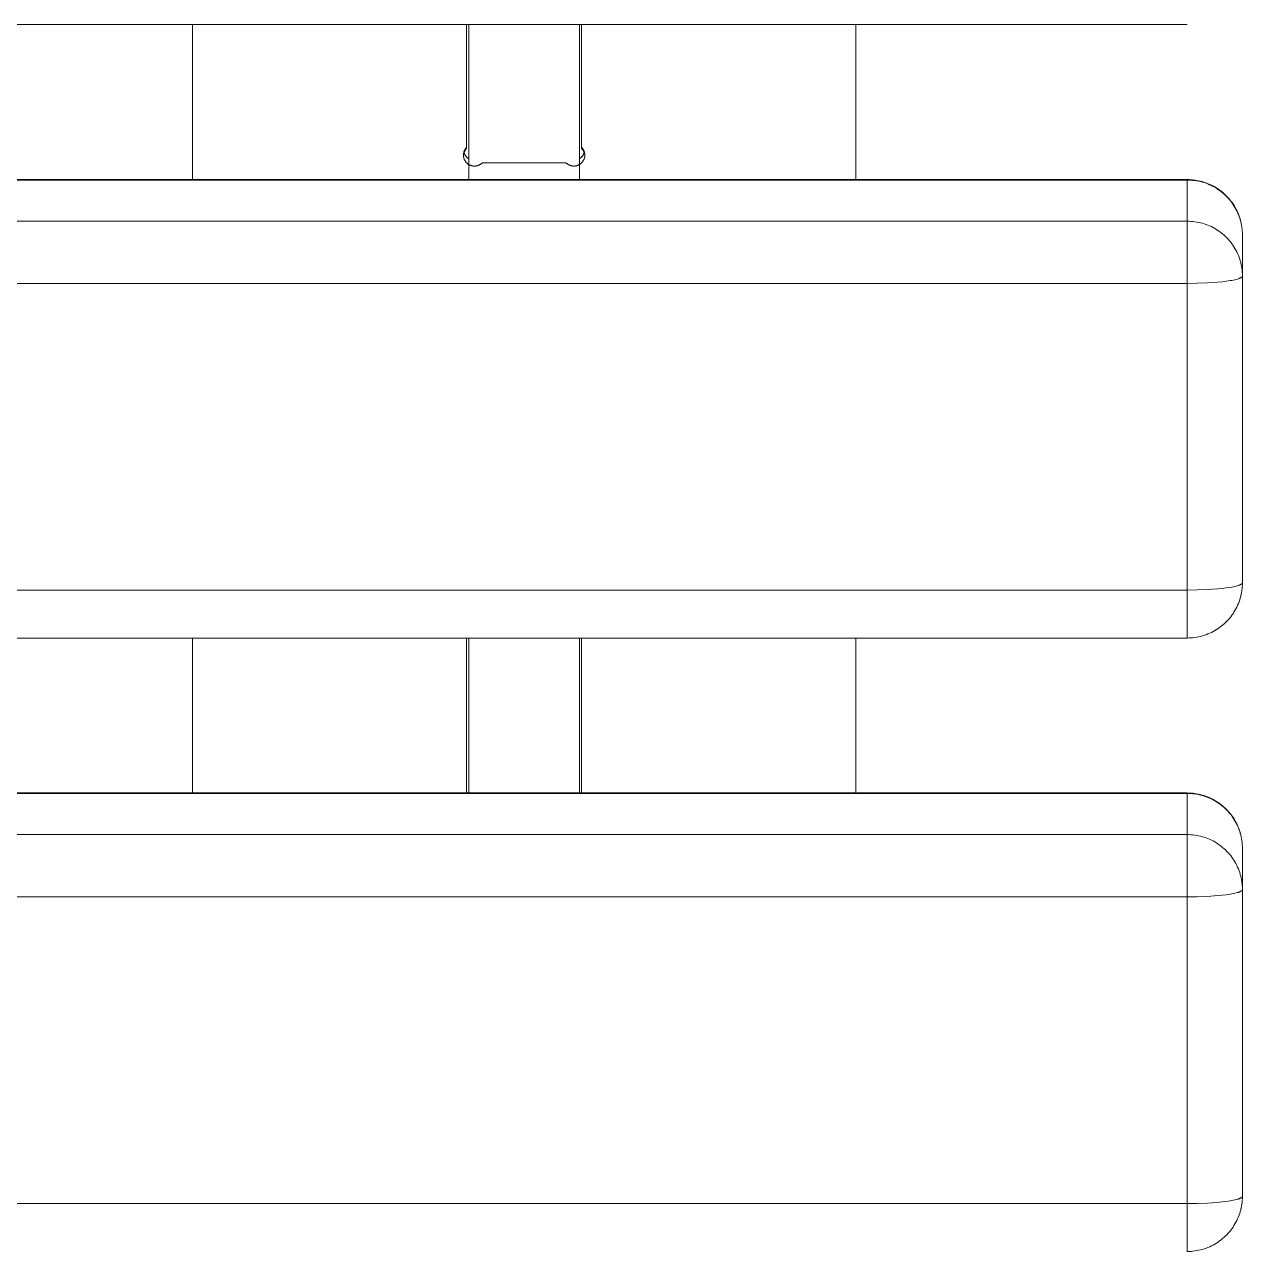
# Model space of a CAD drawing. Header units: millimetres. Extents: x -30 to 4992, y -440 to 3111.
# Drawn here: x 1832.8 to 1943, y 2796.9 to 2907.9 of the extents above; entities that cross this region are included whole.
import ezdxf

# ---------------------------------------------------------------- set-up
doc = ezdxf.new("R2010")
doc.units = ezdxf.units.MM
doc.layers.add('ZANO_R', color=7, linetype='Continuous', lineweight=0)

msp = doc.modelspace()

# ---------------------------------------------------------------- linework, layer by layer
at = {"layer": 'ZANO_R'}
for p, q in [((1938.02, 2907.9), (148.02, 2907.9)), ((1848.02, 2893.87), (1848.02, 2907.9)), ((1872.82, 2907.9), (1872.82, 2896.78)), ((1873.02, 2893.87), (1873.02, 2907.9)), ((1883.02, 2893.87), (1883.02, 2907.9)), ((1883.22, 2896.78), (1883.22, 2907.9)), ((1908.02, 2907.9), (1908.02, 2893.87)), ((1872.53, 2896.14), (1872.52, 2896.1)), ((1872.54, 2896.24), (1872.53, 2896.21)), ((1872.53, 2896.21), (1872.53, 2896.17)), ((1872.53, 2896.17), (1872.53, 2896.14)), ((1872.55, 2896.31), (1872.54, 2896.27)), ((1872.54, 2896.27), (1872.54, 2896.24)), ((1872.56, 2896.34), (1872.55, 2896.31)), ((1872.57, 2896.37), (1872.56, 2896.34)), ((1872.56, 2896.35), (1872.57, 2896.32)), ((1872.58, 2896.41), (1872.57, 2896.37)), ((1872.57, 2896.32), (1872.58, 2896.28)), ((1872.59, 2896.44), (1872.58, 2896.41)), ((1872.59, 2896.33), (1872.58, 2896.3)), ((1872.58, 2896.28), (1872.59, 2896.25)), ((1872.6, 2896.47), (1872.59, 2896.44)), ((1872.6, 2896.36), (1872.59, 2896.33)), ((1872.59, 2896.25), (1872.6, 2896.22)), ((1872.62, 2896.5), (1872.6, 2896.47)), ((1872.61, 2896.39), (1872.6, 2896.36)), ((1872.6, 2896.22), (1872.62, 2896.19)), ((1872.63, 2896.42), (1872.61, 2896.39)), ((1872.63, 2896.53), (1872.62, 2896.5)), ((1872.62, 2896.19), (1872.63, 2896.16)), ((1872.65, 2896.56), (1872.63, 2896.53)), ((1872.64, 2896.45), (1872.63, 2896.42)), ((1872.63, 2896.16), (1872.65, 2896.13)), ((1872.66, 2896.48), (1872.64, 2896.45)), ((1872.67, 2896.59), (1872.65, 2896.56)), ((1872.65, 2896.13), (1872.66, 2896.1)), ((1872.67, 2896.5), (1872.66, 2896.48)), ((1872.69, 2896.62), (1872.67, 2896.59)), ((1872.69, 2896.53), (1872.67, 2896.5)), ((1872.7, 2896.65), (1872.69, 2896.62)), ((1872.71, 2896.56), (1872.69, 2896.53)), ((1872.73, 2896.68), (1872.7, 2896.65)), ((1872.73, 2896.58), (1872.71, 2896.56)), ((1872.75, 2896.71), (1872.73, 2896.68)), ((1872.75, 2896.61), (1872.73, 2896.58)), ((1872.77, 2896.73), (1872.75, 2896.71)), ((1872.77, 2896.64), (1872.75, 2896.61)), ((1872.79, 2896.76), (1872.77, 2896.73)), ((1872.79, 2896.66), (1872.77, 2896.64)), ((1872.82, 2896.78), (1872.79, 2896.76)), ((1872.82, 2896.68), (1872.79, 2896.66)), ((1872.82, 2896.78), (1872.82, 2896.68)), ((1883.22, 2896.78), (1883.24, 2896.76)), ((1883.22, 2896.78), (1883.22, 2896.68)), ((1883.22, 2896.68), (1883.24, 2896.66)), ((1883.24, 2896.76), (1883.26, 2896.73)), ((1883.24, 2896.66), (1883.26, 2896.64)), ((1883.26, 2896.73), (1883.29, 2896.71)), ((1883.26, 2896.64), (1883.28, 2896.61)), ((1883.28, 2896.61), (1883.3, 2896.58)), ((1883.29, 2896.71), (1883.31, 2896.68)), ((1883.3, 2896.58), (1883.32, 2896.56)), ((1883.31, 2896.68), (1883.33, 2896.65)), ((1883.32, 2896.56), (1883.34, 2896.53)), ((1883.33, 2896.65), (1883.35, 2896.62)), ((1883.34, 2896.53), (1883.36, 2896.5)), ((1883.35, 2896.62), (1883.36, 2896.59)), ((1883.36, 2896.59), (1883.38, 2896.56)), ((1883.36, 2896.5), (1883.38, 2896.48)), ((1883.37, 2896.1), (1883.38, 2896.13)), ((1883.38, 2896.56), (1883.4, 2896.53)), ((1883.38, 2896.48), (1883.39, 2896.45)), ((1883.38, 2896.13), (1883.4, 2896.16)), ((1883.39, 2896.45), (1883.41, 2896.42)), ((1883.4, 2896.53), (1883.41, 2896.5)), ((1883.4, 2896.16), (1883.41, 2896.19)), ((1883.41, 2896.5), (1883.43, 2896.47)), ((1883.41, 2896.42), (1883.42, 2896.39)), ((1883.41, 2896.19), (1883.43, 2896.22)), ((1883.42, 2896.39), (1883.43, 2896.36)), ((1883.43, 2896.47), (1883.44, 2896.44)), ((1883.43, 2896.36), (1883.45, 2896.33)), ((1883.43, 2896.22), (1883.44, 2896.25)), ((1883.44, 2896.44), (1883.45, 2896.41)), ((1883.44, 2896.25), (1883.45, 2896.28)), ((1883.45, 2896.41), (1883.46, 2896.37)), ((1883.45, 2896.33), (1883.46, 2896.3)), ((1883.45, 2896.28), (1883.46, 2896.32)), ((1883.46, 2896.37), (1883.47, 2896.34)), ((1883.46, 2896.32), (1883.47, 2896.35)), ((1883.47, 2896.34), (1883.48, 2896.31)), ((1883.48, 2896.31), (1883.49, 2896.27)), ((1883.49, 2896.27), (1883.49, 2896.24)), ((1883.49, 2896.24), (1883.5, 2896.21)), ((1883.5, 2896.21), (1883.5, 2896.17)), ((1883.5, 2896.17), (1883.51, 2896.14)), ((1883.51, 2896.14), (1883.51, 2896.1)), ((1872.52, 2896.1), (1872.52, 2896.07)), ((1872.52, 2896.07), (1872.53, 2896.03)), ((1872.53, 2896.03), (1872.53, 2896)), ((1872.53, 2896), (1872.53, 2895.96)), ((1872.53, 2895.96), (1872.54, 2895.93)), ((1872.54, 2895.93), (1872.54, 2895.9)), ((1872.54, 2895.9), (1872.55, 2895.86)), ((1872.55, 2895.86), (1872.56, 2895.83)), ((1872.56, 2895.83), (1872.57, 2895.8)), ((1872.57, 2895.8), (1872.58, 2895.76)), ((1872.58, 2895.76), (1872.59, 2895.73)), ((1872.59, 2895.73), (1872.6, 2895.7)), ((1872.6, 2895.7), (1872.61, 2895.67)), ((1872.61, 2895.67), (1872.63, 2895.64)), ((1872.63, 2895.64), (1872.65, 2895.61)), ((1872.65, 2895.61), (1872.66, 2895.58)), ((1872.66, 2896.1), (1872.68, 2896.08)), ((1872.66, 2895.58), (1872.68, 2895.55)), ((1872.68, 2896.08), (1872.7, 2896.05)), ((1872.68, 2895.55), (1872.7, 2895.52)), ((1872.7, 2896.05), (1872.72, 2896.02)), ((1872.7, 2895.52), (1872.72, 2895.49)), ((1872.72, 2896.02), (1872.74, 2896)), ((1872.72, 2895.49), (1872.74, 2895.46)), ((1872.74, 2896), (1872.76, 2895.97)), ((1872.74, 2895.46), (1872.76, 2895.44)), ((1872.76, 2895.97), (1872.78, 2895.95)), ((1872.76, 2895.44), (1872.79, 2895.41)), ((1872.78, 2895.95), (1872.81, 2895.92)), ((1872.79, 2895.41), (1872.81, 2895.38)), ((1872.81, 2895.92), (1872.83, 2895.9)), ((1872.81, 2895.38), (1872.83, 2895.36)), ((1872.83, 2895.9), (1872.85, 2895.88)), ((1872.83, 2895.36), (1872.86, 2895.34)), ((1872.85, 2895.88), (1872.88, 2895.85)), ((1872.86, 2895.34), (1872.89, 2895.32)), ((1872.88, 2895.85), (1872.91, 2895.83)), ((1872.89, 2895.32), (1872.91, 2895.29)), ((1872.91, 2895.83), (1872.93, 2895.81)), ((1872.91, 2895.29), (1872.94, 2895.27)), ((1872.93, 2895.81), (1872.96, 2895.79)), ((1872.94, 2895.27), (1872.97, 2895.25)), ((1872.96, 2895.79), (1872.99, 2895.78)), ((1872.97, 2895.25), (1873, 2895.24)), ((1872.99, 2895.78), (1873.02, 2895.76)), ((1873, 2895.24), (1873.03, 2895.22)), ((1873.03, 2895.22), (1873.06, 2895.2)), ((1873.06, 2895.2), (1873.09, 2895.19)), ((1873.09, 2895.19), (1873.12, 2895.17)), ((1873.12, 2895.17), (1873.15, 2895.16)), ((1873.15, 2895.16), (1873.18, 2895.15)), ((1873.18, 2895.15), (1873.22, 2895.14)), ((1873.22, 2895.14), (1873.25, 2895.13)), ((1873.25, 2895.13), (1873.28, 2895.12)), ((1873.28, 2895.12), (1873.32, 2895.11)), ((1873.32, 2895.11), (1873.35, 2895.1)), ((1873.35, 2895.1), (1873.39, 2895.1)), ((1873.39, 2895.1), (1873.42, 2895.09)), ((1873.42, 2895.09), (1873.45, 2895.09)), ((1873.45, 2895.09), (1873.49, 2895.09)), ((1873.49, 2895.09), (1873.52, 2895.09)), ((1873.56, 2895.09), (1873.52, 2895.09)), ((1873.59, 2895.09), (1873.56, 2895.09)), ((1873.63, 2895.1), (1873.59, 2895.09)), ((1873.66, 2895.1), (1873.63, 2895.1)), ((1873.69, 2895.1), (1873.66, 2895.1)), ((1873.73, 2895.11), (1873.69, 2895.1)), ((1873.76, 2895.12), (1873.73, 2895.11)), ((1873.79, 2895.13), (1873.76, 2895.12)), ((1873.83, 2895.14), (1873.79, 2895.13)), ((1873.86, 2895.15), (1873.83, 2895.14)), ((1873.89, 2895.16), (1873.86, 2895.15)), ((1873.92, 2895.17), (1873.89, 2895.16)), ((1873.95, 2895.19), (1873.92, 2895.17)), ((1873.98, 2895.2), (1873.95, 2895.19)), ((1874.01, 2895.22), (1873.98, 2895.2)), ((1874.04, 2895.23), (1874.01, 2895.22)), ((1874.07, 2895.25), (1874.04, 2895.23)), ((1874.1, 2895.27), (1874.07, 2895.25)), ((1874.13, 2895.29), (1874.1, 2895.27)), ((1874.15, 2895.31), (1874.13, 2895.29)), ((1874.18, 2895.33), (1874.15, 2895.31)), ((1874.21, 2895.36), (1874.18, 2895.33)), ((1874.23, 2895.38), (1874.21, 2895.36)), ((1874.23, 2895.38), (1881.8, 2895.38)), ((1881.8, 2895.38), (1881.83, 2895.36)), ((1881.83, 2895.36), (1881.85, 2895.33)), ((1881.85, 2895.33), (1881.88, 2895.31)), ((1881.88, 2895.31), (1881.9, 2895.29)), ((1881.9, 2895.29), (1881.93, 2895.27)), ((1881.93, 2895.27), (1881.96, 2895.25)), ((1881.96, 2895.25), (1881.99, 2895.23)), ((1881.99, 2895.23), (1882.02, 2895.22)), ((1882.02, 2895.22), (1882.05, 2895.2)), ((1882.05, 2895.2), (1882.08, 2895.19)), ((1882.08, 2895.19), (1882.11, 2895.17)), ((1882.11, 2895.17), (1882.14, 2895.16)), ((1882.14, 2895.16), (1882.17, 2895.15)), ((1882.17, 2895.15), (1882.21, 2895.14)), ((1882.21, 2895.14), (1882.24, 2895.13)), ((1882.24, 2895.13), (1882.27, 2895.12)), ((1882.27, 2895.12), (1882.31, 2895.11)), ((1882.31, 2895.11), (1882.34, 2895.1)), ((1882.34, 2895.1), (1882.37, 2895.1)), ((1882.37, 2895.1), (1882.41, 2895.1)), ((1882.41, 2895.1), (1882.44, 2895.09)), ((1882.44, 2895.09), (1882.47, 2895.09)), ((1882.47, 2895.09), (1882.51, 2895.09)), ((1882.54, 2895.09), (1882.51, 2895.09)), ((1882.58, 2895.09), (1882.54, 2895.09)), ((1882.61, 2895.09), (1882.58, 2895.09)), ((1882.65, 2895.1), (1882.61, 2895.09)), ((1882.68, 2895.1), (1882.65, 2895.1)), ((1882.71, 2895.11), (1882.68, 2895.1)), ((1882.75, 2895.12), (1882.71, 2895.11)), ((1882.78, 2895.13), (1882.75, 2895.12)), ((1882.81, 2895.14), (1882.78, 2895.13)), ((1882.85, 2895.15), (1882.81, 2895.14)), ((1882.88, 2895.16), (1882.85, 2895.15)), ((1882.91, 2895.17), (1882.88, 2895.16)), ((1882.94, 2895.19), (1882.91, 2895.17)), ((1882.97, 2895.2), (1882.94, 2895.19)), ((1883, 2895.22), (1882.97, 2895.2)), ((1883.03, 2895.24), (1883, 2895.22)), ((1883.02, 2895.76), (1883.04, 2895.78)), ((1883.06, 2895.25), (1883.03, 2895.24)), ((1883.04, 2895.78), (1883.07, 2895.79)), ((1883.09, 2895.27), (1883.06, 2895.25)), ((1883.07, 2895.79), (1883.1, 2895.81)), ((1883.12, 2895.29), (1883.09, 2895.27)), ((1883.1, 2895.81), (1883.13, 2895.83)), ((1883.15, 2895.32), (1883.12, 2895.29)), ((1883.13, 2895.83), (1883.15, 2895.85)), ((1883.15, 2895.85), (1883.18, 2895.88)), ((1883.17, 2895.34), (1883.15, 2895.32)), ((1883.2, 2895.36), (1883.17, 2895.34)), ((1883.18, 2895.88), (1883.2, 2895.9)), ((1883.2, 2895.9), (1883.22, 2895.92)), ((1883.22, 2895.38), (1883.2, 2895.36)), ((1883.22, 2895.92), (1883.25, 2895.95)), ((1883.25, 2895.41), (1883.22, 2895.38)), ((1883.25, 2895.95), (1883.27, 2895.97)), ((1883.27, 2895.44), (1883.25, 2895.41)), ((1883.27, 2895.97), (1883.29, 2896)), ((1883.29, 2895.46), (1883.27, 2895.44)), ((1883.29, 2896), (1883.31, 2896.02)), ((1883.31, 2895.49), (1883.29, 2895.46)), ((1883.31, 2896.02), (1883.33, 2896.05)), ((1883.33, 2895.52), (1883.31, 2895.49)), ((1883.33, 2896.05), (1883.35, 2896.08)), ((1883.35, 2895.55), (1883.33, 2895.52)), ((1883.35, 2896.08), (1883.37, 2896.1)), ((1883.37, 2895.58), (1883.35, 2895.55)), ((1883.39, 2895.61), (1883.37, 2895.58)), ((1883.4, 2895.64), (1883.39, 2895.61)), ((1883.42, 2895.67), (1883.4, 2895.64)), ((1883.43, 2895.7), (1883.42, 2895.67)), ((1883.44, 2895.73), (1883.43, 2895.7)), ((1883.46, 2895.76), (1883.44, 2895.73)), ((1883.47, 2895.8), (1883.46, 2895.76)), ((1883.48, 2895.83), (1883.47, 2895.8)), ((1883.49, 2895.9), (1883.48, 2895.86)), ((1883.48, 2895.86), (1883.48, 2895.83)), ((1883.5, 2895.93), (1883.49, 2895.9)), ((1883.51, 2896.03), (1883.5, 2896)), ((1883.5, 2896), (1883.5, 2895.96)), ((1883.5, 2895.96), (1883.5, 2895.93)), ((1883.51, 2896.1), (1883.51, 2896.07)), ((1883.51, 2896.07), (1883.51, 2896.03)), ((148.02, 2893.87), (1938.02, 2893.87)), ((1938.02, 2893.82), (148.02, 2893.82)), ((1938.02, 2893.87), (1938.19, 2893.87)), ((1938.02, 2893.82), (1938.02, 2893.87)), ((1938.19, 2893.82), (1938.02, 2893.82)), ((1938.02, 2890.1), (1938.02, 2893.82)), ((1938.19, 2893.87), (1938.36, 2893.86)), ((1938.36, 2893.81), (1938.19, 2893.82)), ((1938.36, 2893.86), (1938.53, 2893.84)), ((1938.54, 2893.8), (1938.36, 2893.81)), ((1938.53, 2893.84), (1938.7, 2893.82)), ((1938.71, 2893.78), (1938.54, 2893.8)), ((1938.7, 2893.82), (1938.87, 2893.8)), ((1938.88, 2893.75), (1938.71, 2893.78)), ((1938.87, 2893.8), (1939.03, 2893.76)), ((1939.05, 2893.72), (1938.88, 2893.75)), ((1939.03, 2893.76), (1939.2, 2893.73)), ((1939.22, 2893.68), (1939.05, 2893.72)), ((1939.2, 2893.73), (1939.36, 2893.68)), ((1939.39, 2893.64), (1939.22, 2893.68)), ((1939.36, 2893.68), (1939.53, 2893.63)), ((1939.56, 2893.59), (1939.39, 2893.64)), ((1939.53, 2893.63), (1939.69, 2893.58)), ((1939.72, 2893.53), (1939.56, 2893.59)), ((1939.69, 2893.58), (1939.85, 2893.52)), ((1939.88, 2893.47), (1939.72, 2893.53)), ((1939.85, 2893.52), (1940.01, 2893.45)), ((1940.04, 2893.4), (1939.88, 2893.47)), ((1940.01, 2893.45), (1940.16, 2893.38)), ((1940.2, 2893.33), (1940.04, 2893.4)), ((1940.16, 2893.38), (1940.32, 2893.31)), ((1940.36, 2893.25), (1940.2, 2893.33)), ((1940.32, 2893.31), (1940.47, 2893.23)), ((1940.51, 2893.17), (1940.36, 2893.25)), ((1940.47, 2893.23), (1940.61, 2893.14)), ((1940.66, 2893.08), (1940.51, 2893.17)), ((1940.61, 2893.14), (1940.76, 2893.05)), ((1940.8, 2892.98), (1940.66, 2893.08)), ((1940.76, 2893.05), (1940.9, 2892.95)), ((1940.95, 2892.89), (1940.8, 2892.98)), ((1940.9, 2892.95), (1941.04, 2892.85)), ((1941.09, 2892.78), (1940.95, 2892.89)), ((1941.04, 2892.85), (1941.17, 2892.75)), ((1941.22, 2892.67), (1941.09, 2892.78)), ((1941.17, 2892.75), (1941.3, 2892.64)), ((1941.35, 2892.56), (1941.22, 2892.67)), ((1941.3, 2892.64), (1941.43, 2892.52)), ((1941.48, 2892.44), (1941.35, 2892.56)), ((1941.43, 2892.52), (1941.55, 2892.4)), ((1941.6, 2892.32), (1941.48, 2892.44)), ((1941.55, 2892.4), (1941.67, 2892.28)), ((1941.72, 2892.19), (1941.6, 2892.32)), ((1941.67, 2892.28), (1941.78, 2892.15)), ((1941.84, 2892.06), (1941.72, 2892.19)), ((1941.78, 2892.15), (1941.89, 2892.02)), ((1941.95, 2891.93), (1941.84, 2892.06)), ((1941.89, 2892.02), (1942, 2891.89)), ((1942.05, 2891.79), (1941.95, 2891.93)), ((1942, 2891.89), (1942.1, 2891.75)), ((1942.15, 2891.65), (1942.05, 2891.79)), ((1942.1, 2891.75), (1942.2, 2891.61)), ((1942.25, 2891.5), (1942.15, 2891.65)), ((1942.2, 2891.61), (1942.29, 2891.47)), ((1942.34, 2891.35), (1942.25, 2891.5)), ((1942.29, 2891.47), (1942.37, 2891.32)), ((1942.42, 2891.2), (1942.34, 2891.35)), ((1942.37, 2891.32), (1942.46, 2891.17)), ((1942.5, 2891.05), (1942.42, 2891.2)), ((1942.46, 2891.17), (1942.53, 2891.02)), ((1942.58, 2890.89), (1942.5, 2891.05)), ((1942.53, 2891.02), (1942.6, 2890.86)), ((1942.65, 2890.73), (1942.58, 2890.89)), ((1942.6, 2890.86), (1942.67, 2890.7)), ((1942.71, 2890.57), (1942.65, 2890.73)), ((1942.67, 2890.7), (1942.73, 2890.54)), ((148.02, 2890.1), (1938.02, 2890.1)), ((1938.19, 2890.1), (1938.02, 2890.1)), ((1938.02, 2884.48), (1938.02, 2890.1)), ((1938.36, 2890.09), (1938.19, 2890.1)), ((1938.54, 2890.08), (1938.36, 2890.09)), ((1938.71, 2890.05), (1938.54, 2890.08)), ((1938.88, 2890.03), (1938.71, 2890.05)), ((1939.05, 2890), (1938.88, 2890.03)), ((1939.22, 2889.96), (1939.05, 2890)), ((1939.39, 2889.91), (1939.22, 2889.96)), ((1939.56, 2889.86), (1939.39, 2889.91)), ((1939.72, 2889.81), (1939.56, 2889.86)), ((1939.88, 2889.75), (1939.72, 2889.81)), ((1940.04, 2889.68), (1939.88, 2889.75)), ((1940.2, 2889.61), (1940.04, 2889.68)), ((1940.36, 2889.53), (1940.2, 2889.61)), ((1940.51, 2889.44), (1940.36, 2889.53)), ((1942.77, 2890.41), (1942.71, 2890.57)), ((1942.73, 2890.54), (1942.78, 2890.38)), ((1942.82, 2890.24), (1942.77, 2890.41)), ((1942.78, 2890.38), (1942.83, 2890.22)), ((1942.86, 2890.07), (1942.82, 2890.24)), ((1942.83, 2890.22), (1942.87, 2890.05)), ((1942.9, 2889.9), (1942.86, 2890.07)), ((1942.87, 2890.05), (1942.91, 2889.89)), ((1942.94, 2889.73), (1942.9, 2889.9)), ((1942.96, 2889.56), (1942.94, 2889.73)), ((1942.99, 2889.39), (1942.96, 2889.56)), ((1940.66, 2889.36), (1940.51, 2889.44)), ((1940.8, 2889.26), (1940.66, 2889.36)), ((1940.95, 2889.16), (1940.8, 2889.26)), ((1941.09, 2889.06), (1940.95, 2889.16)), ((1941.22, 2888.95), (1941.09, 2889.06)), ((1941.35, 2888.84), (1941.22, 2888.95)), ((1941.48, 2888.72), (1941.35, 2888.84)), ((1941.6, 2888.6), (1941.48, 2888.72)), ((1941.72, 2888.47), (1941.6, 2888.6)), ((1941.84, 2888.34), (1941.72, 2888.47)), ((1943, 2889.22), (1942.99, 2889.39)), ((1943.01, 2889.04), (1943, 2889.22)), ((1943.02, 2888.87), (1943.01, 2889.04)), ((1943.02, 2888.87), (1943.02, 2885.25)), ((1941.95, 2888.2), (1941.84, 2888.34)), ((1942.05, 2888.07), (1941.95, 2888.2)), ((1942.15, 2887.92), (1942.05, 2888.07)), ((1942.25, 2887.78), (1942.15, 2887.92)), ((1942.34, 2887.63), (1942.25, 2887.78)), ((1942.42, 2887.48), (1942.34, 2887.63)), ((1942.5, 2887.32), (1942.42, 2887.48)), ((1942.58, 2887.17), (1942.5, 2887.32)), ((1942.65, 2887.01), (1942.58, 2887.17)), ((1942.71, 2886.85), (1942.65, 2887.01)), ((1942.77, 2886.68), (1942.71, 2886.85)), ((1942.82, 2886.52), (1942.77, 2886.68)), ((1942.86, 2886.35), (1942.82, 2886.52)), ((1942.9, 2886.18), (1942.86, 2886.35)), ((1942.94, 2886.01), (1942.9, 2886.18)), ((1942.93, 2885.02), (1942.94, 2885.03)), ((1942.96, 2885.84), (1942.94, 2886.01)), ((1942.94, 2885.03), (1942.95, 2885.04)), ((1942.95, 2885.04), (1942.95, 2885.04)), ((1942.95, 2885.04), (1942.96, 2885.04)), ((1942.99, 2885.66), (1942.96, 2885.84)), ((1942.96, 2885.04), (1942.96, 2885.05)), ((1942.96, 2885.05), (1942.97, 2885.05)), ((1942.97, 2885.05), (1942.97, 2885.06)), ((1942.97, 2885.06), (1942.98, 2885.06)), ((1942.97, 2885.05), (1942.97, 2885.05)), ((1942.98, 2885.06), (1942.98, 2885.07)), ((1942.98, 2885.07), (1942.98, 2885.07)), ((1942.98, 2885.07), (1942.99, 2885.07)), ((1943, 2885.49), (1942.99, 2885.66)), ((1942.99, 2885.07), (1942.99, 2885.08)), ((1942.99, 2885.08), (1942.99, 2885.08)), ((1942.99, 2885.08), (1943, 2885.08)), ((1943.01, 2885.32), (1943, 2885.49)), ((1943, 2885.09), (1943, 2885.1)), ((1943, 2885.1), (1943, 2885.1)), ((1943, 2885.1), (1943.01, 2885.1)), ((1943, 2885.08), (1943, 2885.09)), ((1943, 2885.09), (1943, 2885.09)), ((1943.02, 2885.14), (1943.01, 2885.32)), ((1943.01, 2885.12), (1943.01, 2885.13)), ((1943.01, 2885.13), (1943.01, 2885.13)), ((1943.01, 2885.13), (1943.02, 2885.13)), ((1943.01, 2885.11), (1943.01, 2885.12)), ((1943.01, 2885.12), (1943.01, 2885.12)), ((1943.01, 2885.1), (1943.01, 2885.11)), ((1943.01, 2885.11), (1943.01, 2885.11)), ((1943.01, 2885.11), (1943.01, 2885.11)), ((1943.02, 2885.13), (1943.02, 2885.14)), ((1943.02, 2885.14), (1943.02, 2885.14)), ((1943.02, 2885.14), (1943.02, 2885.14)), ((1943.02, 2885.13), (1943.02, 2857.39)), ((1938.02, 2884.48), (148.02, 2884.48)), ((1938.02, 2884.48), (1938.93, 2884.49)), ((1938.02, 2856.73), (1938.02, 2884.48)), ((1938.93, 2884.49), (1939.86, 2884.53)), ((1939.86, 2884.53), (1940.75, 2884.59)), ((1940.75, 2884.59), (1941.17, 2884.63)), ((1941.17, 2884.63), (1941.55, 2884.67)), ((1941.55, 2884.67), (1941.9, 2884.73)), ((1941.9, 2884.73), (1942.05, 2884.75)), ((1942.05, 2884.75), (1942.2, 2884.78)), ((1942.2, 2884.78), (1942.34, 2884.81)), ((1942.34, 2884.81), (1942.46, 2884.84)), ((1942.46, 2884.84), (1942.57, 2884.87)), ((1942.57, 2884.87), (1942.62, 2884.88)), ((1942.62, 2884.88), (1942.66, 2884.9)), ((1942.66, 2884.9), (1942.71, 2884.92)), ((1942.71, 2884.92), (1942.75, 2884.93)), ((1942.75, 2884.93), (1942.79, 2884.95)), ((1942.79, 2884.95), (1942.82, 2884.96)), ((1942.82, 2884.96), (1942.84, 2884.97)), ((1942.84, 2884.97), (1942.85, 2884.98)), ((1942.85, 2884.98), (1942.87, 2884.98)), ((1942.87, 2884.98), (1942.88, 2884.99)), ((1942.88, 2884.99), (1942.9, 2885)), ((1942.9, 2885), (1942.91, 2885.01)), ((1942.91, 2885.01), (1942.92, 2885.02)), ((1942.92, 2885.02), (1942.93, 2885.02)), ((1942.93, 2857.27), (1942.94, 2857.28)), ((1942.94, 2857.28), (1942.95, 2857.28)), ((1942.95, 2857.28), (1942.95, 2857.29)), ((1942.95, 2857.29), (1942.96, 2857.29)), ((1942.96, 2857.29), (1942.96, 2857.3)), ((1942.96, 2857.3), (1942.97, 2857.3)), ((1942.97, 2857.3), (1942.97, 2857.31)), ((1942.97, 2857.31), (1942.98, 2857.31)), ((1942.97, 2857.3), (1942.97, 2857.3)), ((1942.98, 2857.31), (1942.98, 2857.32)), ((1942.98, 2857.32), (1942.99, 2857.32)), ((1942.98, 2857.31), (1942.98, 2857.31)), ((1942.99, 2857.32), (1942.99, 2857.33)), ((1942.99, 2857.33), (1942.99, 2857.33)), ((1942.99, 2857.33), (1943, 2857.33)), ((1943, 2857.34), (1943, 2857.35)), ((1943, 2857.35), (1943.01, 2857.35)), ((1943, 2857.33), (1943, 2857.34)), ((1943, 2857.34), (1943, 2857.34)), ((1943, 2857.34), (1943, 2857.34)), ((1943.02, 2857.38), (1943.01, 2857.2)), ((1943.01, 2857.37), (1943.01, 2857.38)), ((1943.01, 2857.38), (1943.02, 2857.38)), ((1943.01, 2857.36), (1943.01, 2857.37)), ((1943.01, 2857.37), (1943.01, 2857.37)), ((1943.01, 2857.37), (1943.01, 2857.37)), ((1943.01, 2857.35), (1943.01, 2857.36)), ((1943.01, 2857.36), (1943.01, 2857.36)), ((1943.01, 2857.36), (1943.01, 2857.36)), ((1943.02, 2857.38), (1943.02, 2857.39)), ((1943.02, 2857.39), (1943.02, 2857.39)), ((1943.02, 2857.39), (1943.02, 2857.39)), ((148.02, 2856.73), (1938.02, 2856.73)), ((1938.02, 2856.73), (1938.93, 2856.74)), ((1938.02, 2852.4), (1938.02, 2856.73)), ((1938.93, 2856.74), (1939.86, 2856.77)), ((1939.86, 2856.77), (1940.75, 2856.84)), ((1940.75, 2856.84), (1941.17, 2856.88)), ((1941.17, 2856.88), (1941.55, 2856.92)), ((1941.55, 2856.92), (1941.9, 2856.97)), ((1941.9, 2856.97), (1942.05, 2857)), ((1942.05, 2857), (1942.2, 2857.03)), ((1942.2, 2857.03), (1942.34, 2857.06)), ((1942.34, 2857.06), (1942.46, 2857.09)), ((1942.46, 2857.09), (1942.57, 2857.12)), ((1942.57, 2857.12), (1942.62, 2857.13)), ((1942.62, 2857.13), (1942.66, 2857.15)), ((1942.66, 2857.15), (1942.71, 2857.16)), ((1942.71, 2857.16), (1942.75, 2857.18)), ((1942.75, 2857.18), (1942.79, 2857.19)), ((1942.79, 2857.19), (1942.82, 2857.21)), ((1942.82, 2857.21), (1942.84, 2857.22)), ((1942.86, 2856.17), (1942.82, 2856)), ((1942.84, 2857.22), (1942.85, 2857.23)), ((1942.85, 2857.23), (1942.87, 2857.23)), ((1942.9, 2856.34), (1942.86, 2856.17)), ((1942.87, 2857.23), (1942.88, 2857.24)), ((1942.88, 2857.24), (1942.9, 2857.25)), ((1942.88, 2856.26), (1942.91, 2856.38)), ((1942.9, 2857.25), (1942.91, 2857.26)), ((1942.94, 2856.51), (1942.9, 2856.34)), ((1942.91, 2857.26), (1942.92, 2857.26)), ((1942.92, 2857.26), (1942.93, 2857.27)), ((1942.97, 2856.68), (1942.94, 2856.51)), ((1942.99, 2856.86), (1942.97, 2856.68)), ((1943, 2857.03), (1942.99, 2856.86)), ((1943.01, 2857.2), (1943, 2857.03)), ((1942.51, 2855.19), (1942.43, 2855.04)), ((1942.58, 2855.35), (1942.51, 2855.19)), ((1942.65, 2855.51), (1942.58, 2855.35)), ((1942.71, 2855.67), (1942.65, 2855.51)), ((1942.77, 2855.84), (1942.71, 2855.67)), ((1942.82, 2856), (1942.77, 2855.84)), ((1941.73, 2854.04), (1941.61, 2853.91)), ((1941.84, 2854.17), (1941.73, 2854.04)), ((1941.95, 2854.31), (1941.84, 2854.17)), ((1942.06, 2854.45), (1941.95, 2854.31)), ((1942.16, 2854.59), (1942.06, 2854.45)), ((1942.25, 2854.74), (1942.16, 2854.59)), ((1942.34, 2854.88), (1942.25, 2854.74)), ((1942.43, 2855.04), (1942.34, 2854.88)), ((1940.2, 2852.9), (1940.05, 2852.82)), ((1940.36, 2852.98), (1940.2, 2852.9)), ((1940.51, 2853.06), (1940.36, 2852.98)), ((1940.66, 2853.15), (1940.51, 2853.06)), ((1940.81, 2853.24), (1940.66, 2853.15)), ((1940.95, 2853.34), (1940.81, 2853.24)), ((1941.09, 2853.45), (1940.95, 2853.34)), ((1941.22, 2853.56), (1941.09, 2853.45)), ((1941.36, 2853.67), (1941.22, 2853.56)), ((1941.48, 2853.79), (1941.36, 2853.67)), ((1941.61, 2853.91), (1941.48, 2853.79)), ((1938.02, 2852.39), (148.02, 2852.39)), ((1848.02, 2838.37), (1848.02, 2852.39)), ((1872.82, 2852.39), (1872.82, 2838.37)), ((1873.02, 2838.37), (1873.02, 2852.39)), ((1883.02, 2838.37), (1883.02, 2852.39)), ((1883.22, 2838.37), (1883.22, 2852.39)), ((1908.02, 2852.39), (1908.02, 2838.37)), ((1938.19, 2852.4), (1938.02, 2852.39)), ((1938.02, 2852.4), (1938.02, 2852.39)), ((1938.36, 2852.41), (1938.19, 2852.4)), ((1938.54, 2852.42), (1938.36, 2852.41)), ((1938.71, 2852.44), (1938.54, 2852.42)), ((1938.88, 2852.47), (1938.71, 2852.44)), ((1939.05, 2852.5), (1938.88, 2852.47)), ((1939.22, 2852.54), (1939.05, 2852.5)), ((1939.39, 2852.59), (1939.22, 2852.54)), ((1939.56, 2852.64), (1939.39, 2852.59)), ((1939.72, 2852.69), (1939.56, 2852.64)), ((1939.89, 2852.76), (1939.72, 2852.69)), ((1940.05, 2852.82), (1939.89, 2852.76)), ((148.02, 2838.37), (1938.02, 2838.37)), ((1938.02, 2838.32), (148.02, 2838.32)), ((1938.02, 2838.37), (1938.19, 2838.36)), ((1938.02, 2838.32), (1938.02, 2838.36)), ((1938.19, 2838.32), (1938.02, 2838.32)), ((1938.02, 2834.6), (1938.02, 2838.32)), ((1938.19, 2838.36), (1938.36, 2838.35)), ((1938.36, 2838.31), (1938.19, 2838.32)), ((1938.36, 2838.35), (1938.53, 2838.34)), ((1938.54, 2838.3), (1938.36, 2838.31)), ((1938.53, 2838.34), (1938.7, 2838.32)), ((1938.71, 2838.28), (1938.54, 2838.3)), ((1938.7, 2838.32), (1938.87, 2838.29)), ((1938.88, 2838.25), (1938.71, 2838.28)), ((1938.87, 2838.29), (1939.03, 2838.26)), ((1939.05, 2838.22), (1938.88, 2838.25)), ((1939.03, 2838.26), (1939.2, 2838.22)), ((1939.22, 2838.18), (1939.05, 2838.22)), ((1939.2, 2838.22), (1939.36, 2838.18)), ((1939.39, 2838.13), (1939.22, 2838.18)), ((1939.36, 2838.18), (1939.53, 2838.13)), ((1939.56, 2838.08), (1939.39, 2838.13)), ((1939.53, 2838.13), (1939.69, 2838.08)), ((1939.72, 2838.03), (1939.56, 2838.08)), ((1939.69, 2838.08), (1939.85, 2838.02)), ((1939.88, 2837.97), (1939.72, 2838.03)), ((1939.85, 2838.02), (1940.01, 2837.95)), ((1940.04, 2837.9), (1939.88, 2837.97)), ((1940.01, 2837.95), (1940.16, 2837.88)), ((1940.2, 2837.83), (1940.04, 2837.9)), ((1940.16, 2837.88), (1940.32, 2837.8)), ((1940.36, 2837.75), (1940.2, 2837.83)), ((1940.32, 2837.8), (1940.47, 2837.72)), ((1940.51, 2837.67), (1940.36, 2837.75)), ((1940.47, 2837.72), (1940.61, 2837.64)), ((1940.66, 2837.58), (1940.51, 2837.67)), ((1940.61, 2837.64), (1940.76, 2837.55)), ((1940.8, 2837.48), (1940.66, 2837.58)), ((1940.76, 2837.55), (1940.9, 2837.45)), ((1940.95, 2837.38), (1940.8, 2837.48)), ((1940.9, 2837.45), (1941.04, 2837.35)), ((1941.09, 2837.28), (1940.95, 2837.38)), ((1941.04, 2837.35), (1941.17, 2837.24)), ((1941.22, 2837.17), (1941.09, 2837.28)), ((1941.17, 2837.24), (1941.3, 2837.13)), ((1941.35, 2837.06), (1941.22, 2837.17)), ((1941.3, 2837.13), (1941.43, 2837.02)), ((1941.48, 2836.94), (1941.35, 2837.06)), ((1941.43, 2837.02), (1941.55, 2836.9)), ((1941.6, 2836.82), (1941.48, 2836.94)), ((1941.55, 2836.9), (1941.67, 2836.78)), ((1941.72, 2836.69), (1941.6, 2836.82)), ((1941.67, 2836.78), (1941.78, 2836.65)), ((1941.84, 2836.56), (1941.72, 2836.69)), ((1941.78, 2836.65), (1941.89, 2836.52)), ((1941.95, 2836.43), (1941.84, 2836.56)), ((1941.89, 2836.52), (1942, 2836.39)), ((1942.05, 2836.29), (1941.95, 2836.43)), ((1942, 2836.39), (1942.1, 2836.25)), ((1942.15, 2836.15), (1942.05, 2836.29)), ((1942.1, 2836.25), (1942.2, 2836.11)), ((1942.25, 2836), (1942.15, 2836.15)), ((1942.2, 2836.11), (1942.29, 2835.96)), ((1942.34, 2835.85), (1942.25, 2836)), ((1942.29, 2835.96), (1942.37, 2835.82)), ((1942.42, 2835.7), (1942.34, 2835.85)), ((1942.37, 2835.82), (1942.46, 2835.67)), ((1942.5, 2835.55), (1942.42, 2835.7)), ((1942.46, 2835.67), (1942.53, 2835.51)), ((1942.58, 2835.39), (1942.5, 2835.55)), ((1942.53, 2835.51), (1942.6, 2835.36)), ((1942.65, 2835.23), (1942.58, 2835.39)), ((1942.6, 2835.36), (1942.67, 2835.2)), ((1942.71, 2835.07), (1942.65, 2835.23)), ((1942.67, 2835.2), (1942.73, 2835.04)), ((148.02, 2834.6), (1938.02, 2834.6)), ((1938.19, 2834.6), (1938.02, 2834.6)), ((1938.02, 2828.98), (1938.02, 2834.6)), ((1938.36, 2834.59), (1938.19, 2834.6)), ((1938.54, 2834.57), (1938.36, 2834.59)), ((1938.71, 2834.55), (1938.54, 2834.57)), ((1938.88, 2834.53), (1938.71, 2834.55)), ((1939.05, 2834.49), (1938.88, 2834.53)), ((1939.22, 2834.45), (1939.05, 2834.49)), ((1939.39, 2834.41), (1939.22, 2834.45)), ((1939.56, 2834.36), (1939.39, 2834.41)), ((1939.72, 2834.3), (1939.56, 2834.36)), ((1939.88, 2834.24), (1939.72, 2834.3)), ((1940.04, 2834.18), (1939.88, 2834.24)), ((1940.2, 2834.1), (1940.04, 2834.18)), ((1940.36, 2834.03), (1940.2, 2834.1)), ((1940.51, 2833.94), (1940.36, 2834.03)), ((1942.77, 2834.9), (1942.71, 2835.07)), ((1942.73, 2835.04), (1942.78, 2834.88)), ((1942.82, 2834.74), (1942.77, 2834.9)), ((1942.78, 2834.88), (1942.83, 2834.71)), ((1942.86, 2834.57), (1942.82, 2834.74)), ((1942.83, 2834.71), (1942.87, 2834.55)), ((1942.9, 2834.4), (1942.86, 2834.57)), ((1942.87, 2834.55), (1942.91, 2834.38)), ((1942.94, 2834.23), (1942.9, 2834.4)), ((1942.96, 2834.06), (1942.94, 2834.23)), ((1942.99, 2833.89), (1942.96, 2834.06)), ((1940.66, 2833.85), (1940.51, 2833.94)), ((1940.8, 2833.76), (1940.66, 2833.85)), ((1940.95, 2833.66), (1940.8, 2833.76)), ((1941.09, 2833.56), (1940.95, 2833.66)), ((1941.22, 2833.45), (1941.09, 2833.56)), ((1941.35, 2833.33), (1941.22, 2833.45)), ((1941.48, 2833.22), (1941.35, 2833.33)), ((1941.6, 2833.09), (1941.48, 2833.22)), ((1941.72, 2832.97), (1941.6, 2833.09)), ((1941.84, 2832.84), (1941.72, 2832.97)), ((1943, 2833.71), (1942.99, 2833.89)), ((1943.01, 2833.54), (1943, 2833.71)), ((1943.02, 2833.37), (1943.01, 2833.54)), ((1943.02, 2833.37), (1943.02, 2829.75)), ((1941.95, 2832.7), (1941.84, 2832.84)), ((1942.05, 2832.56), (1941.95, 2832.7)), ((1942.15, 2832.42), (1942.05, 2832.56)), ((1942.25, 2832.28), (1942.15, 2832.42)), ((1942.34, 2832.13), (1942.25, 2832.28)), ((1942.42, 2831.98), (1942.34, 2832.13)), ((1942.5, 2831.82), (1942.42, 2831.98)), ((1942.58, 2831.66), (1942.5, 2831.82)), ((1942.65, 2831.5), (1942.58, 2831.66)), ((1942.71, 2831.34), (1942.65, 2831.5)), ((1942.77, 2831.18), (1942.71, 2831.34)), ((1942.82, 2831.01), (1942.77, 2831.18)), ((1942.86, 2830.85), (1942.82, 2831.01)), ((1942.9, 2830.68), (1942.86, 2830.85)), ((1942.94, 2830.51), (1942.9, 2830.68)), ((1942.93, 2829.52), (1942.94, 2829.53)), ((1942.96, 2830.33), (1942.94, 2830.51)), ((1942.94, 2829.53), (1942.95, 2829.53)), ((1942.95, 2829.53), (1942.95, 2829.54)), ((1942.95, 2829.54), (1942.96, 2829.54)), ((1942.99, 2830.16), (1942.96, 2830.33)), ((1942.96, 2829.54), (1942.97, 2829.55)), ((1942.96, 2829.54), (1942.96, 2829.54)), ((1942.97, 2829.55), (1942.97, 2829.56)), ((1942.97, 2829.56), (1942.98, 2829.56)), ((1942.97, 2829.55), (1942.97, 2829.55)), ((1942.98, 2829.56), (1942.98, 2829.57)), ((1942.98, 2829.57), (1942.99, 2829.57)), ((1942.98, 2829.56), (1942.98, 2829.56)), ((1943, 2829.99), (1942.99, 2830.16)), ((1942.99, 2829.57), (1942.99, 2829.58)), ((1942.99, 2829.58), (1943, 2829.58)), ((1942.99, 2829.57), (1942.99, 2829.57)), ((1943.01, 2829.82), (1943, 2829.99)), ((1943, 2829.59), (1943, 2829.6)), ((1943, 2829.6), (1943.01, 2829.6)), ((1943, 2829.58), (1943, 2829.59)), ((1943, 2829.59), (1943, 2829.59)), ((1943, 2829.59), (1943, 2829.59)), ((1943.02, 2829.64), (1943.01, 2829.82)), ((1943.01, 2829.62), (1943.01, 2829.63)), ((1943.01, 2829.63), (1943.02, 2829.63)), ((1943.01, 2829.61), (1943.01, 2829.62)), ((1943.01, 2829.62), (1943.01, 2829.62)), ((1943.01, 2829.62), (1943.01, 2829.62)), ((1943.01, 2829.6), (1943.01, 2829.61)), ((1943.01, 2829.61), (1943.01, 2829.61)), ((1943.01, 2829.6), (1943.01, 2829.6)), ((1943.02, 2829.63), (1943.02, 2829.64)), ((1943.02, 2829.64), (1943.02, 2829.64)), ((1943.02, 2829.63), (1943.02, 2829.63)), ((1943.02, 2829.63), (1943.02, 2801.89)), ((1938.02, 2828.98), (148.02, 2828.98)), ((1938.02, 2828.98), (1938.93, 2828.99)), ((1938.02, 2801.23), (1938.02, 2828.98)), ((1938.93, 2828.99), (1939.86, 2829.02)), ((1939.86, 2829.02), (1940.75, 2829.09)), ((1940.75, 2829.09), (1941.17, 2829.13)), ((1941.17, 2829.13), (1941.55, 2829.17)), ((1941.55, 2829.17), (1941.9, 2829.22)), ((1941.9, 2829.22), (1942.05, 2829.25)), ((1942.05, 2829.25), (1942.2, 2829.28)), ((1942.2, 2829.28), (1942.34, 2829.31)), ((1942.34, 2829.31), (1942.46, 2829.34)), ((1942.46, 2829.34), (1942.57, 2829.37)), ((1942.57, 2829.37), (1942.62, 2829.38)), ((1942.62, 2829.38), (1942.66, 2829.4)), ((1942.66, 2829.4), (1942.71, 2829.41)), ((1942.71, 2829.41), (1942.75, 2829.43)), ((1942.75, 2829.43), (1942.79, 2829.44)), ((1942.79, 2829.44), (1942.82, 2829.46)), ((1942.82, 2829.46), (1942.84, 2829.47)), ((1942.84, 2829.47), (1942.85, 2829.47)), ((1942.85, 2829.47), (1942.87, 2829.48)), ((1942.87, 2829.48), (1942.88, 2829.49)), ((1942.88, 2829.49), (1942.9, 2829.5)), ((1942.9, 2829.5), (1942.91, 2829.51)), ((1942.91, 2829.51), (1942.92, 2829.51)), ((1942.92, 2829.51), (1942.93, 2829.52)), ((1942.93, 2801.77), (1942.94, 2801.78)), ((1942.94, 2801.78), (1942.95, 2801.78)), ((1942.95, 2801.78), (1942.96, 2801.79)), ((1942.95, 2801.78), (1942.95, 2801.78)), ((1942.96, 2801.79), (1942.97, 2801.8)), ((1942.96, 2801.79), (1942.96, 2801.79)), ((1942.97, 2801.8), (1942.98, 2801.81)), ((1942.97, 2801.8), (1942.97, 2801.8)), ((1942.97, 2801.8), (1942.97, 2801.8)), ((1942.98, 2801.81), (1942.98, 2801.82)), ((1942.98, 2801.82), (1942.99, 2801.82)), ((1942.98, 2801.81), (1942.98, 2801.81)), ((1942.99, 2801.82), (1942.99, 2801.83)), ((1942.99, 2801.83), (1943, 2801.83)), ((1942.99, 2801.82), (1942.99, 2801.82)), ((1943, 2801.84), (1943, 2801.85)), ((1943, 2801.85), (1943.01, 2801.85)), ((1943, 2801.83), (1943, 2801.84)), ((1943, 2801.84), (1943, 2801.84)), ((1943, 2801.83), (1943, 2801.83)), ((1943.02, 2801.88), (1943.01, 2801.7)), ((1943.01, 2801.87), (1943.01, 2801.88)), ((1943.01, 2801.88), (1943.02, 2801.88)), ((1943.01, 2801.86), (1943.01, 2801.87)), ((1943.01, 2801.87), (1943.01, 2801.87)), ((1943.01, 2801.85), (1943.01, 2801.86)), ((1943.01, 2801.86), (1943.01, 2801.86)), ((1943.01, 2801.86), (1943.01, 2801.86)), ((1943.01, 2801.85), (1943.01, 2801.85)), ((1943.02, 2801.88), (1943.02, 2801.89)), ((1943.02, 2801.89), (1943.02, 2801.89)), ((1943.02, 2801.88), (1943.02, 2801.88)), ((148.02, 2801.23), (1938.02, 2801.23)), ((1938.02, 2801.23), (1938.93, 2801.24)), ((1938.02, 2796.89), (1938.02, 2801.23)), ((1938.93, 2801.24), (1939.86, 2801.27)), ((1939.86, 2801.27), (1940.75, 2801.33)), ((1940.75, 2801.33), (1941.17, 2801.37)), ((1941.17, 2801.37), (1941.55, 2801.42)), ((1941.55, 2801.42), (1941.9, 2801.47)), ((1941.9, 2801.47), (1942.05, 2801.5)), ((1942.05, 2801.5), (1942.2, 2801.53)), ((1942.2, 2801.53), (1942.34, 2801.56)), ((1942.34, 2801.56), (1942.46, 2801.59)), ((1942.46, 2801.59), (1942.57, 2801.62)), ((1942.57, 2801.62), (1942.62, 2801.63)), ((1942.62, 2801.63), (1942.66, 2801.65)), ((1942.66, 2801.65), (1942.71, 2801.66)), ((1942.71, 2801.66), (1942.75, 2801.68)), ((1942.75, 2801.68), (1942.79, 2801.69)), ((1942.79, 2801.69), (1942.82, 2801.71)), ((1942.82, 2801.71), (1942.84, 2801.72)), ((1942.86, 2800.67), (1942.82, 2800.5)), ((1942.84, 2801.72), (1942.85, 2801.72)), ((1942.85, 2801.72), (1942.87, 2801.73)), ((1942.9, 2800.84), (1942.86, 2800.67)), ((1942.87, 2801.73), (1942.88, 2801.74)), ((1942.88, 2801.74), (1942.9, 2801.75)), ((1942.88, 2800.76), (1942.91, 2800.87)), ((1942.9, 2801.75), (1942.91, 2801.75)), ((1942.94, 2801.01), (1942.9, 2800.84)), ((1942.91, 2801.75), (1942.92, 2801.76)), ((1942.92, 2801.76), (1942.93, 2801.77)), ((1942.97, 2801.18), (1942.94, 2801.01)), ((1942.99, 2801.35), (1942.97, 2801.18)), ((1943, 2801.53), (1942.99, 2801.35)), ((1943.01, 2801.7), (1943, 2801.53)), ((1942.51, 2799.69), (1942.43, 2799.53)), ((1942.58, 2799.85), (1942.51, 2799.69)), ((1942.65, 2800.01), (1942.58, 2799.85)), ((1942.71, 2800.17), (1942.65, 2800.01)), ((1942.77, 2800.33), (1942.71, 2800.17)), ((1942.82, 2800.5), (1942.77, 2800.33)), ((1941.73, 2798.54), (1941.61, 2798.41)), ((1941.84, 2798.67), (1941.73, 2798.54)), ((1941.95, 2798.81), (1941.84, 2798.67)), ((1942.06, 2798.94), (1941.95, 2798.81)), ((1942.16, 2799.09), (1942.06, 2798.94)), ((1942.25, 2799.23), (1942.16, 2799.09)), ((1942.34, 2799.38), (1942.25, 2799.23)), ((1942.43, 2799.53), (1942.34, 2799.38)), ((1940.2, 2797.39), (1940.05, 2797.32)), ((1940.36, 2797.47), (1940.2, 2797.39)), ((1940.51, 2797.56), (1940.36, 2797.47)), ((1940.66, 2797.65), (1940.51, 2797.56)), ((1940.81, 2797.74), (1940.66, 2797.65)), ((1940.95, 2797.84), (1940.81, 2797.74)), ((1941.09, 2797.95), (1940.95, 2797.84)), ((1941.22, 2798.06), (1941.09, 2797.95)), ((1941.36, 2798.17), (1941.22, 2798.06)), ((1941.48, 2798.29), (1941.36, 2798.17)), ((1941.61, 2798.41), (1941.48, 2798.29)), ((1938.19, 2796.89), (1938.02, 2796.89)), ((1938.02, 2796.89), (1938.02, 2796.89)), ((1938.36, 2796.9), (1938.19, 2796.89)), ((1938.54, 2796.92), (1938.36, 2796.9)), ((1938.71, 2796.94), (1938.54, 2796.92)), ((1938.88, 2796.97), (1938.71, 2796.94)), ((1939.05, 2797), (1938.88, 2796.97)), ((1939.22, 2797.04), (1939.05, 2797)), ((1939.39, 2797.08), (1939.22, 2797.04)), ((1939.56, 2797.13), (1939.39, 2797.08)), ((1939.72, 2797.19), (1939.56, 2797.13)), ((1939.89, 2797.25), (1939.72, 2797.19)), ((1940.05, 2797.32), (1939.89, 2797.25))]:
    msp.add_line(p, q, dxfattribs=at)

doc.saveas('drawing.dxf')
